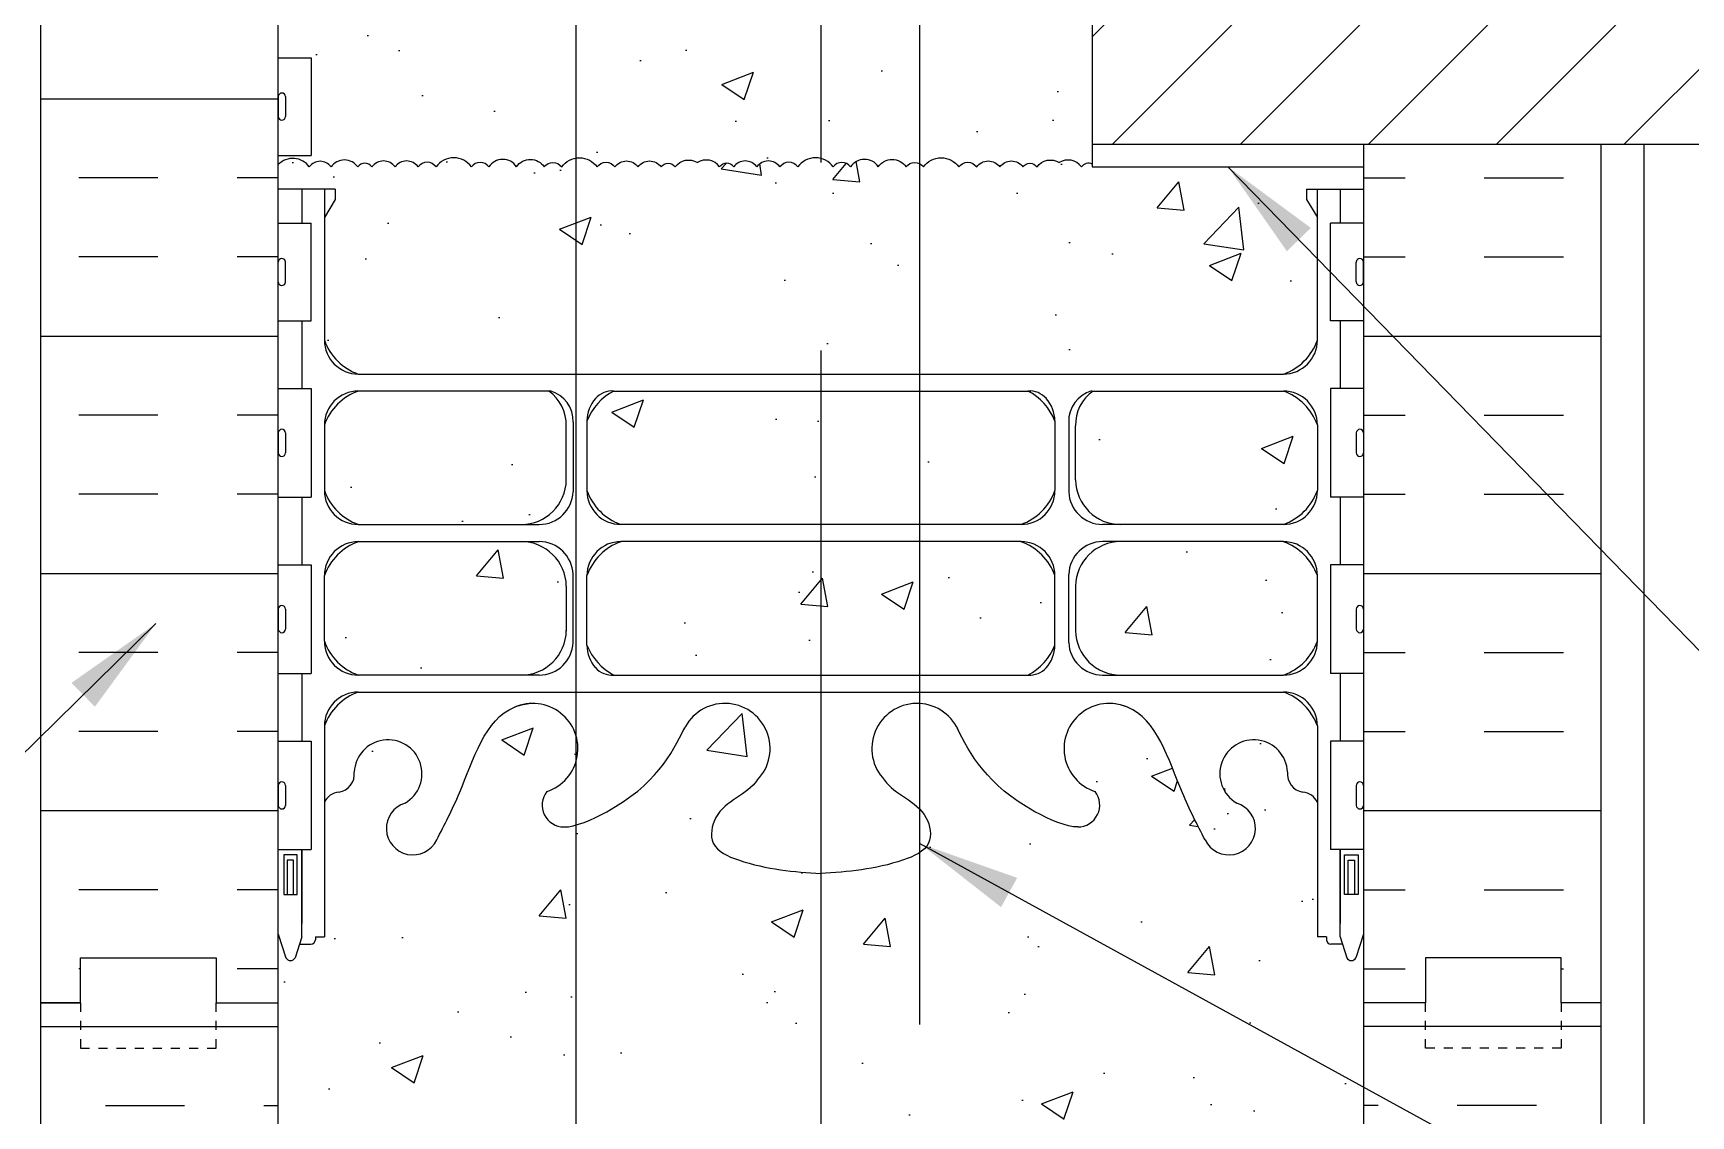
# Model space of a CAD drawing. Header units: inches. Extents: x 253 to 308.2, y 82.2 to 149.8.
# Drawn here: x 271.49 to 289.82, y 121.56 to 133.54 of the extents above; entities that cross this region are included whole.
import ezdxf

# ---------------------------------------------------------------- set-up
doc = ezdxf.new("R2010")
doc.units = ezdxf.units.IN
doc.header["$LTSCALE"] = 0.5
doc.header["$MEASUREMENT"] = 0
doc.linetypes.add('DASHED2', pattern=[0.375, 0.25, -0.125])
for name, color, linetype in [('HATCH', 12, 'Continuous'), ('line25', 2, 'Continuous'), ('LINE3', 3, 'Continuous'), ('LINE50', 5, 'Continuous'), ('LINE9', 9, 'Continuous'), ('TEXT', 4, 'Continuous'), ('Web_Edge', 9, 'Continuous')]:
    doc.layers.add(name, color=color, linetype=linetype)
doc.styles.add('DIM', font='romans.shx', dxfattribs={"width": 0.7})
doc.dimstyles.new('ext_12', dxfattribs={"dimscale": 12, "dimtxt": 0.09375, "dimasz": 0.09375, "dimexe": 0.09375, "dimexo": 0.0625, "dimgap": 0.0625, "dimtad": 1, "dimdec": 1, "dimzin": 3, "dimdsep": 46, "dimlunit": 4, "dimtxsty": 'DIM', "dimcen": 0.09, "dimdle": 0.09375, "dimclrt": 4, "dimadec": 0, "dimazin": 0, "dimtfac": 1, "dimtdec": 1, "dimtmove": 2, "dimatfit": 3, "dimfxl": 1, "dimfrac": 2, "dimtolj": 1, "dimtzin": 0, "dimarcsym": 0})
pattern_1 = [(50, (0, 0), (3.5863, -0.31376), [0.375, -4.125]), (355, (0, 0), (-0.693757, 3.76096), [0.3, -3.3]), (100.4514, (0.299, -0.026), (2.892544, 3.4472), [0.3187, -3.50571]), (46.1842, (0, 1), (5.336207, -0.827596), [0.5625, -6.1875]), (96.6356, (0.4447, 0.931), (4.67331, 4.87059), [0.47805, -5.25857]), (351.1842, (0, 1), (4.67331, 4.87059), [0.45, -4.95]), (21, (0.5, 0.75), (2.984535, -2.013094), [0.375, -4.125]), (326, (0.5, 0.75), (1.216577, 3.62575), [0.3, -3.3]), (71.4514, (0.7487, 0.5822), (4.20111, 1.612656), [0.3187, -3.50571]), (37.5, (0, 0), (0.0607993, 1.6644693), [0, -3.26, 0, -3.35, 0, -3.3125]), (7.5, (0, 0), (1.315348, 1.972059), [0, -1.91, 0, -3.185, 0, -1.2625]), (327.5, (-1.115, 0), (2.669112, -0.1127744), [0, -1.25, 0, -3.9, 0, -5.175]), (317.5, (-1.615, 0), (2.91593, 0.500525), [0, -1.625, 0, -2.59, 0, -3.675])]

msp = doc.modelspace()

# ---------------------------------------------------------------- hatches: boundary and pattern name
at = {"layer": 'HATCH'}
h = msp.add_hatch(dxfattribs=at)
h.set_pattern_fill('INSUL', color=256, scale=7, angle=180, style=0)
h.set_pattern_definition([(180, (281.6202, 122.3078), (-3e-16, -2.625), []), (180, (281.6202, 121.4328), (-3e-16, -2.625), [0.875, -0.875]), (180, (281.6202, 120.5578), (-3e-16, -2.625), [0.875, -0.875])])
h.paths.add_polyline_path([(271.578, 122.808), (272.016, 122.808), (272.016, 123.308), (273.516, 123.308), (273.516, 122.808), (274.203, 122.808), (274.203, 140.808), (273.953, 140.808), (273.516, 140.808), (273.516, 140.308), (272.016, 140.308), (272.016, 140.808), (271.578, 140.808)])
h = msp.add_hatch(dxfattribs=at)
h.set_pattern_fill('AR-CONC', color=256, scale=0.5)
h.set_pattern_definition(pattern_1)
h.paths.add_polyline_path([(283.203, 140.308), (274.749, 140.308, 0.366745), (274.505, 140.097), (274.505, 139.113), (274.568, 139.113), (274.568, 137.913), (274.203, 137.913), (274.203, 137.163), (274.568, 137.163), (274.568, 135.963), (274.203, 135.963), (274.203, 135.213), (274.568, 135.213), (274.568, 134.013), (274.203, 134.013), (274.203, 133.263), (274.568, 133.263), (274.568, 132.183), (274.364, 132.149, -0.244698), (274.546, 132.055, -0.520567), (274.786, 132.055, -0.520567), (275.083, 132.055, -0.520567), (275.239, 132.055, -0.520567), (275.494, 132.055, -0.520567), (275.75, 132.055, -0.520567), (275.948, 132.055, -0.520567), (276.339, 132.055, -0.520567), (276.531, 132.055, -0.53692), (276.838, 132.058, -0.53692), (277.144, 132.055, -0.520567), (277.337, 132.055, -0.520567), (277.728, 132.055, -0.520567), (277.926, 132.055, -0.520567), (278.181, 132.055, -0.520567), (278.437, 132.055, -0.520567), (278.593, 132.055, -0.399573), (278.838, 132.104, -0.399573), (279.083, 132.055, -0.520567), (279.239, 132.055, -0.520567), (279.494, 132.055, -0.520567), (279.75, 132.055, -0.520567), (279.948, 132.055, -0.520567), (280.339, 132.055, -0.520567), (280.531, 132.055, -0.53692), (280.838, 132.058, -0.53692), (281.144, 132.055, -0.520567), (281.337, 132.055, -0.520567), (281.728, 132.055, -0.520567), (281.926, 132.055, -0.520567), (282.181, 132.055, -0.520567), (282.437, 132.055, -0.520567), (282.593, 132.055, -0.399573), (282.838, 132.104, -0.399573), (283.083, 132.055, -0.369172), (283.203, 132.086), (283.203, 132.308), (283.203, 137.308)])
edge = h.paths.add_edge_path()
edge.add_spline(control_points=[(278.696, 107.784), (278.556, 107.501), (278.362, 107.131), (277.777, 106.826), (277.746, 106.81)], knot_values=[0.269029, 0.269029, 0.269029, 0.269029, 1.206485, 1.258119, 1.258119, 1.258119, 1.258119], degree=3, periodic=0)
edge.add_line((277.746, 106.81), (279.051, 106.81))
edge.add_spline(control_points=[(279.051, 106.81), (279.1, 106.889), (279.173, 106.945), (279.249, 106.997)], knot_values=[0.559734, 0.559734, 0.559734, 0.559734, 0.825899, 0.825899, 0.825899, 0.825899], degree=3, periodic=0)
edge.add_line((279.249, 106.997), (279.591, 107.338))
edge.add_arc((279.141, 107.556), 0.5, 334.2283, 514.8293)
edge = h.paths.add_edge_path()
edge.add_spline(control_points=[(276.814, 108.013), (276.488, 107.883), (276.329, 107.323), (276.129, 106.893), (276.089, 106.81)], knot_values=[0.303943, 0.303943, 0.303943, 0.303943, 1.428628, 1.703896, 1.703896, 1.703896, 1.703896], degree=3, periodic=0)
edge.add_line((276.089, 106.81), (277.152, 106.81))
edge.add_arc((277.362, 106.931), 0.242, 141.7673, 209.831, ccw=False)
edge.add_arc((277.016, 107.556), 0.5, 288.2063, 454.7074)
edge.add_spline(control_points=[(276.975, 108.054), (276.918, 108.045), (276.864, 108.033), (276.814, 108.013)], knot_values=[1.703896, 1.703896, 1.703896, 1.703896, 1.875321, 1.875321, 1.875321, 1.875321], degree=3, periodic=0)
h.paths.add_polyline_path([(275.557, 106.953, 1.679912), (274.995, 107.297, -0.886605), (274.782, 107.223, 0.200746), (274.544, 107.354), (274.439, 107.354), (274.439, 107.284), (274.487, 107.284, -0.414214), (274.549, 107.222), (274.549, 107.154, -0.249069), (274.439, 106.947), (274.439, 106.905), (274.349, 106.905, 0.086516), (274.206, 106.81), (275.417, 106.81, -0.171708)])
edge = h.paths.add_edge_path()
edge.add_spline(control_points=[(282.66, 106.81), (282.629, 106.826), (282.045, 107.131), (281.851, 107.501), (281.71, 107.784)], knot_values=[0.269029, 0.269029, 0.269029, 0.269029, 0.320663, 1.258119, 1.258119, 1.258119, 1.258119], degree=3, periodic=0)
edge.add_arc((281.266, 107.556), 0.5, 28.1656, 224.1875)
edge.add_spline(control_points=[(280.907, 107.207), (281.011, 107.049), (281.246, 106.986), (281.355, 106.81)], knot_values=[0.229407, 0.229407, 0.229407, 0.229407, 0.825899, 0.825899, 0.825899, 0.825899], degree=3, periodic=0)
edge.add_line((281.355, 106.81), (282.66, 106.81))
edge = h.paths.add_edge_path()
edge.add_spline(control_points=[(284.317, 106.81), (284.277, 106.893), (284.078, 107.323), (283.918, 107.883), (283.592, 108.013)], knot_values=[0.303943, 0.303943, 0.303943, 0.303943, 0.579211, 1.703896, 1.703896, 1.703896, 1.703896], degree=3, periodic=0)
edge.add_spline(control_points=[(283.592, 108.013), (283.543, 108.033), (283.488, 108.045), (283.432, 108.054)], knot_values=[1.703896, 1.703896, 1.703896, 1.703896, 1.875321, 1.875321, 1.875321, 1.875321], degree=3, periodic=0)
edge.add_arc((283.391, 107.556), 0.5, 85.2926, 251.7937)
edge.add_arc((283.044, 106.931), 0.242, -29.831, 38.2327, ccw=False)
edge.add_line((283.254, 106.81), (284.317, 106.81))
h.paths.add_polyline_path([(285.412, 107.297, 1.679912), (284.849, 106.953, -0.171708), (284.989, 106.81), (286.2, 106.81, 0.086516), (286.057, 106.905), (285.967, 106.905), (285.967, 106.947, -0.249069), (285.857, 107.154), (285.857, 107.222, -0.414214), (285.92, 107.284), (285.967, 107.284), (285.967, 107.354), (285.862, 107.354, 0.200746), (285.624, 107.223, -0.886605)])
edge = h.paths.add_edge_path()
edge.add_spline(control_points=[(280.444, 106.191), (280.363, 106.184), (280.283, 106.178), (280.203, 106.173)], knot_values=[2.13885, 2.13885, 2.13885, 2.13885, 2.389004, 2.389004, 2.389004, 2.389004], degree=3, periodic=0)
edge.add_spline(control_points=[(280.203, 106.173), (280.156, 106.176), (280.11, 106.179), (280.063, 106.183)], knot_values=[2.243479, 2.243479, 2.243479, 2.243479, 2.389004, 2.389004, 2.389004, 2.389004], degree=3, periodic=0)
edge.add_line((280.063, 106.183), (280.063, 105.81))
edge.add_line((280.063, 105.81), (280.444, 106.191))
h = msp.add_hatch(dxfattribs=at)
h.set_pattern_fill('ANSI31', color=256, scale=8, style=0)
h.set_pattern_definition([(45, (193.1861, -18.746), (-0.707107, 0.707107), [])])
h.paths.add_polyline_path([(299.437, 133.808), (283.203, 133.808), (283.203, 132.308), (299.437, 132.308)])
h = msp.add_hatch(dxfattribs=at)
h.set_pattern_fill('AR-CONC', color=256, scale=0.5)
h.set_pattern_definition([(50, (-30.535, 0), (3.5863, -0.31376), [0.375, -4.125]), (355, (-30.535, 0), (-0.693757, 3.76096), [0.3, -3.3]), (100.4514, (-30.236, -0.026), (2.892544, 3.4472), [0.3187, -3.50571]), (46.1842, (-30.535, 1), (5.336207, -0.827596), [0.5625, -6.1875]), (96.6356, (-30.0903, 0.931), (4.67331, 4.87059), [0.47805, -5.25857]), (351.1842, (-30.535, 1), (4.67331, 4.87059), [0.45, -4.95]), (21, (-30.035, 0.75), (2.984535, -2.013094), [0.375, -4.125]), (326, (-30.035, 0.75), (1.216577, 3.62575), [0.3, -3.3]), (71.4514, (-29.7863, 0.5822), (4.201112, 1.612656), [0.3187, -3.50571]), (37.5, (-30.535, 0), (0.0607993, 1.6644693), [0, -3.26, 0, -3.35, 0, -3.3125]), (7.5, (-30.535, 0), (1.315348, 1.972059), [0, -1.91, 0, -3.185, 0, -1.2625]), (327.5, (-31.65, 0), (2.669112, -0.1127744), [0, -1.25, 0, -3.9, 0, -5.175]), (317.5, (-32.15, 0), (2.915931, 0.500525), [0, -1.625, 0, -2.59, 0, -3.675])])
h.paths.add_polyline_path([(285.693, 131.808), (286.203, 131.808), (286.203, 132.058), (283.203, 132.058), (283.203, 132.086, 0.369172), (283.083, 132.055, 0.399573), (282.838, 132.104, 0.399573), (282.593, 132.055, 0.520567), (282.437, 132.055, 0.520567), (282.181, 132.055, 0.520567), (281.926, 132.055, 0.520567), (281.728, 132.055, 0.520567), (281.337, 132.055, 0.520567), (281.144, 132.055, 0.53692), (280.838, 132.058, 0.53692), (280.531, 132.055, 0.520567), (280.339, 132.055, 0.520567), (279.948, 132.055, 0.520567), (279.75, 132.055, 0.520567), (279.494, 132.055, 0.520567), (279.239, 132.055, 0.520567), (279.083, 132.055, 0.399573), (278.838, 132.104, 0.399573), (278.593, 132.055, 0.520567), (278.437, 132.055, 0.520567), (278.181, 132.055, 0.520567), (277.926, 132.055, 0.520567), (277.728, 132.055, 0.520567), (277.337, 132.055, 0.520567), (277.144, 132.055, 0.53692), (276.838, 132.058, 0.53692), (276.531, 132.055, 0.520567), (276.339, 132.055, 0.520567), (275.948, 132.055, 0.520567), (275.75, 132.055, 0.520567), (275.494, 132.055, 0.520567), (275.239, 132.055, 0.520567), (275.083, 132.055, 0.520567), (274.786, 132.055, 0.520567), (274.546, 132.055, 0.472608), (274.203, 132.081), (274.203, 131.808), (274.713, 131.808), (274.713, 130.139, 0.414203), (275.088, 129.764), (285.318, 129.764, 0.414225), (285.693, 130.139)])
h = msp.add_hatch(dxfattribs=at)
h.set_pattern_fill('INSUL', color=256, scale=7, angle=180, style=0)
h.set_pattern_definition([(7e-15, (278.786, 122.3078), (3e-16, -2.625), []), (7e-15, (278.786, 121.4328), (3e-16, -2.625), [0.875, -0.875]), (7e-15, (278.786, 120.5578), (3e-16, -2.625), [0.875, -0.875])])
h.paths.add_polyline_path([(288.828, 132.308), (286.203, 132.308), (286.203, 122.808), (286.891, 122.808), (286.891, 123.308), (288.391, 123.308), (288.391, 122.808), (288.828, 122.808)])
h = msp.add_hatch(dxfattribs=at)
h.set_pattern_fill('AR-CONC', color=256, scale=0.5)
h.set_pattern_definition(pattern_1)
h.paths.add_polyline_path([(276.888, 127.91), (275.088, 127.91, 0.225652), (274.713, 127.535), (274.713, 126.809, 0.225652), (275.088, 126.434), (276.888, 126.434, 0.406005), (277.388, 126.92), (277.388, 127.417, 0.410093)])
h.paths.add_polyline_path([(276.888, 128.1), (275.088, 128.1, -0.414214), (274.713, 128.475), (274.713, 129.201, -0.414214), (275.088, 129.576), (277.194, 129.576, -0.24677), (277.388, 129.191), (277.388, 128.593, -0.410093)])
h.paths.add_polyline_path([(282.791, 129.243, 0.185301), (282.492, 129.576), (277.914, 129.576, 0.185301), (277.616, 129.243), (277.616, 128.475, 0.225652), (277.991, 128.1), (282.416, 128.1, 0.225652), (282.791, 128.475)])
h.paths.add_polyline_path([(282.791, 127.535, 0.225652), (282.416, 127.91), (277.991, 127.91, 0.225652), (277.616, 127.535), (277.616, 126.766, 0.185301), (277.914, 126.434), (282.492, 126.434, 0.185301), (282.791, 126.766)])
h.paths.add_polyline_path([(285.693, 127.535, 0.225652), (285.318, 127.91), (283.518, 127.91, 0.410093), (283.018, 127.417), (283.018, 126.92, 0.406005), (283.518, 126.434), (285.318, 126.434, 0.225652), (285.693, 126.809)])
h.paths.add_polyline_path([(285.693, 129.201, 0.225652), (285.318, 129.576), (283.212, 129.576, 0.24677), (283.018, 129.191), (283.018, 128.593, 0.410093), (283.518, 128.1), (285.318, 128.1, 0.225652), (285.693, 128.475)])
h = msp.add_hatch(dxfattribs=at)
h.set_pattern_fill('AR-CONC', color=256, scale=0.5)
h.set_pattern_definition(pattern_1)
edge = h.paths.add_edge_path()
edge.add_line((285.969, 123.457), (285.843, 123.457))
edge.add_arc((285.843, 123.507), 0.05, 180, 270, ccw=False)
edge.add_line((285.793, 123.507), (285.793, 123.537))
edge.add_line((285.793, 123.537), (285.693, 123.537))
edge.add_line((285.693, 123.537), (285.693, 125.026))
edge.add_arc((285.519, 124.95), 0.19, 23.6297, 85.6939)
edge.add_arc((285.562, 125.337), 0.2, 172.8929, 261.6212, ccw=False)
edge.add_arc((284.989, 125.343), 0.375, 2.9237, 239.8675)
edge.add_arc((284.715, 124.738), 0.293, -154.2016, 73.0731, ccw=False)
edge.add_spline(control_points=[(284.451, 124.61), (284.365, 124.777), (284.112, 125.267), (283.918, 125.948), (283.592, 126.079)], knot_values=[0, 0, 0, 0, 0.579211, 1.703896, 1.703896, 1.703896, 1.703896], degree=3, periodic=0)
edge.add_spline(control_points=[(283.592, 126.079), (283.543, 126.098), (283.488, 126.111), (283.432, 126.119)], knot_values=[1.703896, 1.703896, 1.703896, 1.703896, 1.875321, 1.875321, 1.875321, 1.875321], degree=3, periodic=0)
edge.add_arc((283.391, 125.621), 0.5, 85.2926, 251.7937)
edge.add_arc((283.044, 124.996), 0.242, -90, 38.2327, ccw=False)
edge.add_spline(control_points=[(283.044, 124.754), (282.923, 124.752), (282.104, 125.104), (281.859, 125.551), (281.719, 125.831)], knot_values=[0.038125, 0.038125, 0.038125, 0.038125, 0.320663, 1.237398, 1.237398, 1.237398, 1.237398], degree=3, periodic=0)
edge.add_arc((281.266, 125.621), 0.5, 24.819, 224.1875)
edge.add_spline(control_points=[(280.907, 125.273), (281.015, 125.11), (281.375, 125.019), (281.451, 124.523), (280.903, 124.288), (280.499, 124.259), (280.203, 124.238)], knot_values=[0.229407, 0.229407, 0.229407, 0.229407, 0.844432, 1.128849, 1.464331, 2.389004, 2.389004, 2.389004, 2.389004], degree=3, periodic=0)
edge.add_spline(control_points=[(280.203, 124.238), (279.907, 124.259), (279.503, 124.288), (278.955, 124.523), (279.032, 125.019), (279.391, 125.11), (279.499, 125.273)], knot_values=[0.229407, 0.229407, 0.229407, 0.229407, 1.15408, 1.489562, 1.773979, 2.389004, 2.389004, 2.389004, 2.389004], degree=3, periodic=0)
edge.add_arc((279.141, 125.621), 0.5, 315.8125, 515.181)
edge.add_spline(control_points=[(278.687, 125.831), (278.547, 125.551), (278.302, 125.104), (277.483, 124.752), (277.362, 124.754)], knot_values=[0.038125, 0.038125, 0.038125, 0.038125, 0.95486, 1.237398, 1.237398, 1.237398, 1.237398], degree=3, periodic=0)
edge.add_arc((277.362, 124.996), 0.242, 141.7673, 270, ccw=False)
edge.add_arc((277.016, 125.621), 0.5, 288.2063, 454.7074)
edge.add_spline(control_points=[(276.975, 126.119), (276.918, 126.111), (276.864, 126.098), (276.814, 126.079)], knot_values=[1.703896, 1.703896, 1.703896, 1.703896, 1.875321, 1.875321, 1.875321, 1.875321], degree=3, periodic=0)
edge.add_spline(control_points=[(276.814, 126.079), (276.488, 125.948), (276.294, 125.267), (276.041, 124.777), (275.955, 124.61)], knot_values=[0, 0, 0, 0, 1.124685, 1.703896, 1.703896, 1.703896, 1.703896], degree=3, periodic=0)
edge.add_arc((275.691, 124.738), 0.293, 106.9269, 334.2016, ccw=False)
edge.add_arc((275.417, 125.343), 0.375, 300.1325, 537.0763)
edge.add_arc((274.844, 125.337), 0.2, -81.62, 7.1071, ccw=False)
edge.add_arc((274.887, 124.95), 0.19, 94.3036, 156.3684)
edge.add_line((274.713, 125.026), (274.713, 123.537))
edge.add_line((274.713, 123.537), (274.613, 123.537))
edge.add_line((274.613, 123.537), (274.613, 123.507))
edge.add_arc((274.563, 123.507), 0.05, -90, 0, ccw=False)
edge.add_line((274.563, 123.457), (274.437, 123.457))
edge.add_line((274.437, 123.457), (274.388, 123.307))
edge.add_arc((274.338, 123.333), 0.0567, 208.0725, 331.9275, ccw=False)
edge.add_line((274.288, 123.307), (274.203, 123.567))
edge.add_line((274.203, 123.567), (274.203, 122.808))
edge.add_line((274.203, 122.808), (274.203, 120.808))
edge.add_arc((274.549, 121.169), 0.5, 226.2109, 246.4218)
edge.add_line((274.349, 120.711), (274.439, 120.711))
edge.add_line((274.439, 120.711), (274.439, 120.669))
edge.add_arc((274.299, 120.462), 0.25, 0, 55.9442, ccw=False)
edge.add_line((274.549, 120.462), (274.549, 120.394))
edge.add_arc((274.487, 120.394), 0.0625, -90, 0, ccw=False)
edge.add_line((274.487, 120.332), (274.439, 120.332))
edge.add_line((274.439, 120.332), (274.439, 120.262))
edge.add_line((274.439, 120.262), (274.544, 120.262))
edge.add_arc((274.507, 120.611), 0.352, 276.1291, 321.5331)
edge.add_arc((274.884, 120.343), 0.113, -12.1844, 154.0569, ccw=False)
edge.add_arc((275.369, 120.338), 0.375, 182.9237, 419.8675)
edge.add_arc((275.689, 120.932), 0.3, 27.597, 243.9425, ccw=False)
edge.add_spline(control_points=[(275.955, 121.071), (276.041, 120.904), (276.294, 120.414), (276.488, 119.733), (276.814, 119.603)], knot_values=[0, 0, 0, 0, 0.579211, 1.703896, 1.703896, 1.703896, 1.703896], degree=3, periodic=0)
edge.add_spline(control_points=[(276.814, 119.603), (276.864, 119.583), (276.918, 119.57), (276.975, 119.562)], knot_values=[1.703896, 1.703896, 1.703896, 1.703896, 1.875321, 1.875321, 1.875321, 1.875321], degree=3, periodic=0)
edge.add_arc((277.016, 120.06), 0.5, 265.2926, 431.7937)
edge.add_arc((277.362, 120.685), 0.242, 90, 218.2327, ccw=False)
edge.add_spline(control_points=[(277.362, 120.927), (277.483, 120.929), (278.302, 120.577), (278.547, 120.13), (278.687, 119.85)], knot_values=[0.038125, 0.038125, 0.038125, 0.038125, 0.320663, 1.237398, 1.237398, 1.237398, 1.237398], degree=3, periodic=0)
edge.add_arc((279.141, 120.06), 0.5, 204.819, 404.1875)
edge.add_spline(control_points=[(279.499, 120.409), (279.391, 120.572), (279.032, 120.662), (278.955, 121.158), (279.503, 121.394), (279.907, 121.422), (280.203, 121.443)], knot_values=[0.229407, 0.229407, 0.229407, 0.229407, 0.844432, 1.128849, 1.464331, 2.389004, 2.389004, 2.389004, 2.389004], degree=3, periodic=0)
edge.add_spline(control_points=[(280.203, 121.443), (280.499, 121.422), (280.903, 121.394), (281.451, 121.158), (281.375, 120.662), (281.015, 120.572), (280.907, 120.409)], knot_values=[0.229407, 0.229407, 0.229407, 0.229407, 1.15408, 1.489562, 1.773979, 2.389004, 2.389004, 2.389004, 2.389004], degree=3, periodic=0)
edge.add_arc((281.266, 120.06), 0.5, 135.8125, 335.181)
edge.add_spline(control_points=[(281.719, 119.85), (281.859, 120.13), (282.104, 120.577), (282.923, 120.929), (283.044, 120.927)], knot_values=[0.038125, 0.038125, 0.038125, 0.038125, 0.95486, 1.237398, 1.237398, 1.237398, 1.237398], degree=3, periodic=0)
edge.add_arc((283.044, 120.685), 0.242, -38.2327, 90, ccw=False)
edge.add_arc((283.391, 120.06), 0.5, 108.2063, 274.7074)
edge.add_spline(control_points=[(283.432, 119.562), (283.488, 119.57), (283.543, 119.583), (283.592, 119.603)], knot_values=[1.703896, 1.703896, 1.703896, 1.703896, 1.875321, 1.875321, 1.875321, 1.875321], degree=3, periodic=0)
edge.add_spline(control_points=[(283.592, 119.603), (283.918, 119.733), (284.112, 120.414), (284.365, 120.904), (284.451, 121.071)], knot_values=[0, 0, 0, 0, 1.124685, 1.703896, 1.703896, 1.703896, 1.703896], degree=3, periodic=0)
edge.add_arc((284.717, 120.932), 0.3, -63.9425, 153.0283, ccw=False)
edge.add_arc((285.037, 120.338), 0.375, 120.1325, 357.0763)
edge.add_arc((285.522, 120.343), 0.113, 25.9431, 192.1844, ccw=False)
edge.add_arc((285.9, 120.611), 0.352, 218.4669, 263.8709)
edge.add_line((285.862, 120.262), (285.967, 120.262))
edge.add_line((285.967, 120.262), (285.967, 120.332))
edge.add_line((285.967, 120.332), (285.92, 120.332))
edge.add_arc((285.92, 120.394), 0.0625, 180, 270, ccw=False)
edge.add_line((285.857, 120.394), (285.857, 120.462))
edge.add_arc((286.107, 120.462), 0.25, 124.0558, 180, ccw=False)
edge.add_line((285.967, 120.669), (285.967, 120.711))
edge.add_line((285.967, 120.711), (286.057, 120.711))
edge.add_arc((285.857, 121.169), 0.5, 293.5782, 313.7891)
edge.add_line((286.203, 120.808), (286.203, 123.567))
edge.add_line((286.203, 123.567), (286.118, 123.307))
edge.add_arc((286.068, 123.333), 0.0567, 208.0725, 331.9275, ccw=False)
edge.add_line((286.018, 123.307), (285.969, 123.457))

# ---------------------------------------------------------------- linework, layer by layer
for p, q in [((271.578, 122.548), (274.203, 122.548)), ((288.828, 122.548), (286.203, 122.548)), ((272.292, 121.673), (273.167, 121.673)), ((274.042, 121.673), (274.203, 121.673)), ((286.365, 121.673), (286.203, 121.673)), ((286.365, 121.673), (286.203, 121.673)), ((288.115, 121.673), (287.24, 121.673))]:
    msp.add_line(p, q, dxfattribs=at)
for points in [[(276.838, 132.058, 0.53692), (276.531, 132.055, 0.520567), (276.339, 132.055, 0.520567), (275.948, 132.055, 0.520567), (275.75, 132.055, 0.520567), (275.494, 132.055, 0.520567), (275.239, 132.055, 0.520567), (275.083, 132.055, 0.520567), (274.786, 132.055, 0.520567), (274.546, 132.055, 0.472608), (274.203, 132.081, 0.472608)], [(276.838, 132.058, -0.53692), (277.144, 132.055, -0.520567), (277.337, 132.055, -0.520567), (277.728, 132.055, -0.520567), (277.926, 132.055, -0.520567), (278.181, 132.055, -0.520567), (278.437, 132.055, -0.520567), (278.593, 132.055, -0.399573), (278.838, 132.104, -0.399573)], [(280.838, 132.058, 0.53692), (280.531, 132.055, 0.520567), (280.339, 132.055, 0.520567), (279.948, 132.055, 0.520567), (279.75, 132.055, 0.520567), (279.494, 132.055, 0.520567), (279.239, 132.055, 0.520567), (279.083, 132.055, 0.399573), (278.838, 132.104, 0.399573)], [(280.838, 132.058, -0.53692), (281.144, 132.055, -0.520567), (281.337, 132.055, -0.520567), (281.728, 132.055, -0.520567), (281.926, 132.055, -0.520567), (282.181, 132.055, -0.520567), (282.437, 132.055, -0.520567), (282.593, 132.055, -0.399573), (282.838, 132.104, -0.399573)], [(283.203, 132.086, 0.369172), (283.083, 132.055, 0.399573), (282.838, 132.104)]]:
    msp.add_lwpolyline(points, format="xyb", dxfattribs=at)
at = {"layer": 'line25'}
for p, q in [((274.203, 122.808), (274.203, 140.808)), ((274.203, 133.263), (274.568, 133.263)), ((274.568, 133.263), (274.568, 132.183)), ((274.203, 132.833), (274.203, 132.613)), ((274.203, 132.778), (274.203, 132.778)), ((274.243, 132.873), (274.243, 132.873)), ((274.283, 132.833), (274.283, 132.613)), ((274.203, 132.668), (274.203, 132.668)), ((274.243, 132.573), (274.243, 132.573)), ((274.203, 132.183), (274.568, 132.183)), ((283.203, 132.308), (283.203, 132.058)), ((283.203, 132.308), (299.437, 132.308)), ((286.203, 132.308), (286.203, 106.811)), ((288.808, 132.308), (299.437, 132.308)), ((283.203, 132.058), (286.203, 132.058)), ((274.203, 131.433), (274.568, 131.433)), ((274.568, 130.353), (274.568, 131.433)), ((286.203, 131.433), (285.838, 131.433)), ((285.838, 130.353), (285.838, 131.433)), ((274.203, 130.783), (274.203, 131.003)), ((274.203, 130.948), (274.203, 130.948)), ((274.243, 131.043), (274.243, 131.043)), ((274.283, 130.783), (274.283, 131.003)), ((286.123, 130.783), (286.123, 131.003)), ((286.163, 131.043), (286.163, 131.043)), ((286.203, 130.783), (286.203, 131.003)), ((286.203, 130.948), (286.203, 130.948)), ((274.203, 130.838), (274.203, 130.838)), ((274.243, 130.743), (274.243, 130.743)), ((286.163, 130.743), (286.163, 130.743)), ((286.203, 130.838), (286.203, 130.838)), ((274.203, 130.353), (274.568, 130.353)), ((286.203, 130.353), (285.838, 130.353)), ((274.203, 129.603), (274.568, 129.603)), ((274.568, 129.603), (274.568, 128.403)), ((286.203, 129.603), (285.838, 129.603)), ((285.838, 129.603), (285.838, 128.403)), ((274.203, 129.113), (274.203, 128.893)), ((274.203, 129.058), (274.203, 129.058)), ((274.243, 129.153), (274.243, 129.153)), ((274.283, 129.113), (274.283, 128.893)), ((286.123, 129.113), (286.123, 128.893)), ((286.163, 129.153), (286.163, 129.153)), ((286.203, 129.113), (286.203, 128.893)), ((286.203, 129.058), (286.203, 129.058)), ((274.203, 128.948), (274.203, 128.948)), ((286.203, 128.948), (286.203, 128.948)), ((274.243, 128.853), (274.243, 128.853)), ((286.163, 128.853), (286.163, 128.853)), ((274.203, 128.403), (274.568, 128.403)), ((286.203, 128.403), (285.838, 128.403)), ((274.203, 127.653), (274.568, 127.653)), ((274.568, 127.653), (274.568, 126.453)), ((286.203, 127.653), (285.838, 127.653)), ((285.838, 127.653), (285.838, 126.453)), ((274.203, 127.163), (274.203, 126.943)), ((274.203, 127.108), (274.203, 127.108)), ((274.283, 127.163), (274.283, 126.943)), ((286.123, 127.163), (286.123, 126.943)), ((286.203, 127.163), (286.203, 126.943)), ((286.203, 127.108), (286.203, 127.108)), ((274.203, 126.998), (274.203, 126.998)), ((274.243, 126.903), (274.243, 126.903)), ((286.163, 126.903), (286.163, 126.903)), ((286.203, 126.998), (286.203, 126.998)), ((274.203, 126.453), (274.568, 126.453)), ((286.203, 126.453), (285.838, 126.453)), ((274.203, 125.703), (274.568, 125.703)), ((274.568, 125.703), (274.568, 124.503)), ((286.203, 125.703), (285.838, 125.703)), ((285.838, 125.703), (285.838, 124.503)), ((274.203, 125.213), (274.203, 124.993)), ((274.243, 125.253), (274.243, 125.253)), ((274.283, 125.213), (274.283, 124.993)), ((286.123, 125.213), (286.123, 124.993)), ((286.163, 125.253), (286.163, 125.253)), ((286.203, 125.213), (286.203, 124.993)), ((274.203, 125.158), (274.203, 125.158)), ((274.203, 125.048), (274.203, 125.048)), ((286.203, 125.158), (286.203, 125.158)), ((286.203, 125.048), (286.203, 125.048)), ((274.243, 124.953), (274.243, 124.953)), ((286.163, 124.953), (286.163, 124.953)), ((274.203, 124.503), (274.568, 124.503)), ((286.203, 124.503), (285.838, 124.503)), ((274.203, 106.798), (274.203, 122.808))]:
    msp.add_line(p, q, dxfattribs=at)
msp.add_lwpolyline([(283.203, 140.308), (283.203, 137.308), (283.203, 132.308)], dxfattribs=at)
for centre, start, end in [((274.243, 132.833), 90, 180), ((274.243, 132.833), 0, 90), ((274.243, 132.613), 180, 270), ((274.243, 132.613), 270, 0), ((274.243, 131.003), 90, 180), ((274.243, 131.003), 360, 90), ((286.163, 131.003), 90, 180), ((286.163, 131.003), 0, 90), ((274.243, 130.783), 180, 270), ((274.243, 130.783), 270, 0), ((286.163, 130.783), 180, 270), ((286.163, 130.783), 270, 0), ((274.243, 129.113), 90, 180), ((274.243, 129.113), 0, 90), ((286.163, 129.113), 90, 180), ((286.163, 129.113), 360, 90), ((274.243, 128.893), 180, 270), ((274.243, 128.893), 270, 0), ((286.163, 128.893), 180, 270), ((286.163, 128.893), 270, 0), ((274.243, 127.163), 90, 180), ((274.243, 127.163), 0, 90), ((286.163, 127.163), 90, 180), ((286.163, 127.163), 360, 90), ((274.243, 126.943), 180, 270), ((274.243, 126.943), 270, 0), ((286.163, 126.943), 180, 270), ((286.163, 126.943), 270, 0), ((274.243, 125.213), 90, 180), ((274.243, 125.213), 0, 90), ((286.163, 125.213), 90, 180), ((286.163, 125.213), 360, 90), ((274.243, 124.993), 180, 270), ((274.243, 124.993), 270, 0), ((286.163, 124.993), 180, 270), ((286.163, 124.993), 270, 0)]:
    msp.add_arc(centre, 0.04, start, end, dxfattribs=at)
at = {"layer": 'LINE3'}
for p, q in [((277.492, 148.811), (277.492, 111.309)), ((280.203, 147.956), (280.203, 132.106)), ((281.298, 122.57), (281.298, 135.636)), ((280.203, 130.023), (280.203, 105.951))]:
    msp.add_line(p, q, dxfattribs=at)
at = {"layer": 'LINE50'}
for p, q in [((288.828, 132.308), (288.828, 106.811)), ((271.578, 106.798), (271.578, 122.808))]:
    msp.add_line(p, q, dxfattribs=at)
for points in [[(272.016, 122.808), (271.578, 122.808), (271.578, 140.808), (272.016, 140.808), (272.016, 141.308), (273.516, 141.308), (273.516, 140.808), (273.953, 140.808), (274.203, 140.808)], [(271.578, 122.808), (272.016, 122.808), (272.016, 123.308), (273.516, 123.308), (273.516, 122.808), (274.203, 122.808)], [(271.578, 122.808), (272.016, 122.808), (272.016, 123.308), (273.516, 123.308), (273.516, 122.808), (274.203, 122.808)], [(288.828, 122.808), (288.39, 122.808), (288.39, 123.308), (286.89, 123.308), (286.89, 122.808), (286.203, 122.808)]]:
    msp.add_lwpolyline(points, dxfattribs=at)
at = {"layer": 'LINE9'}
msp.add_line((289.307, 106.811), (289.307, 132.308), dxfattribs=at)
at = {"layer": 'LINE9', "linetype": 'DASHED2', "ltscale": 0.15}
for p, q in [((272.016, 122.808), (272.016, 122.308)), ((273.516, 122.308), (273.516, 122.808)), ((286.89, 122.308), (286.89, 122.808)), ((288.39, 122.808), (288.39, 122.308)), ((272.016, 122.308), (273.516, 122.308)), ((288.39, 122.308), (286.89, 122.308))]:
    msp.add_line(p, q, dxfattribs=at)
at = {"layer": 'Web_Edge'}
for p, q in [((274.833, 131.808), (274.203, 131.808)), ((274.833, 131.808), (274.833, 131.695)), ((274.833, 131.808), (274.833, 131.695)), ((285.573, 131.808), (286.203, 131.808)), ((285.573, 131.808), (286.203, 131.808)), ((285.573, 131.808), (285.573, 131.695)), ((285.573, 131.808), (285.573, 131.695)), ((274.833, 131.695), (274.713, 131.495)), ((274.833, 131.695), (274.713, 131.495)), ((285.573, 131.695), (285.693, 131.495)), ((285.573, 131.695), (285.693, 131.495)), ((277.212, 129.576), (275.088, 129.576)), ((277.914, 129.576), (282.526, 129.576)), ((283.195, 129.576), (285.318, 129.576)), ((277.463, 129.232), (277.463, 128.462)), ((277.616, 129.245), (277.616, 128.475)), ((282.791, 129.245), (282.791, 128.475)), ((282.943, 129.232), (282.943, 128.462)), ((274.713, 129.201), (274.713, 128.475)), ((277.388, 128.593), (277.388, 129.191)), ((283.018, 128.593), (283.018, 129.191)), ((285.693, 129.201), (285.693, 128.475)), ((275.088, 128.1), (277.088, 128.1)), ((282.416, 128.1), (277.991, 128.1)), ((285.318, 128.1), (283.318, 128.1)), ((275.088, 127.91), (277.088, 127.91)), ((282.416, 127.91), (277.991, 127.91)), ((285.318, 127.91), (283.318, 127.91)), ((274.713, 126.809), (274.713, 127.535)), ((277.388, 127.417), (277.388, 126.92)), ((277.463, 126.795), (277.463, 127.548)), ((277.616, 126.765), (277.616, 127.535)), ((282.791, 126.765), (282.791, 127.535)), ((282.943, 126.795), (282.943, 127.548)), ((283.018, 127.417), (283.018, 126.92)), ((285.693, 126.809), (285.693, 127.535)), ((277.088, 126.434), (275.088, 126.434)), ((277.914, 126.434), (282.526, 126.434)), ((283.318, 126.434), (285.318, 126.434)), ((275.088, 126.246), (285.318, 126.246)), ((274.713, 125.871), (274.713, 123.537)), ((285.693, 125.871), (285.693, 123.537)), ((274.463, 123.537), (274.463, 124.503)), ((285.943, 123.537), (285.943, 124.503)), ((274.203, 123.567), (274.288, 123.307)), ((286.203, 123.567), (286.118, 123.307)), ((274.463, 123.537), (274.388, 123.307)), ((274.437, 123.457), (274.563, 123.457)), ((274.613, 123.537), (274.713, 123.537)), ((274.613, 123.537), (274.613, 123.507)), ((274.613, 123.507), (274.613, 123.507)), ((285.793, 123.537), (285.693, 123.537)), ((285.793, 123.537), (285.793, 123.507)), ((285.793, 123.507), (285.793, 123.507)), ((285.969, 123.457), (285.843, 123.457)), ((285.943, 123.537), (286.018, 123.307))]:
    msp.add_line(p, q, dxfattribs=at)
for points in [[(274.463, 131.808), (274.463, 131.433)], [(285.943, 131.808), (285.943, 131.433)], [(274.463, 130.353), (274.463, 129.603)], [(285.943, 130.353), (285.943, 129.603)], [(274.463, 128.403), (274.463, 127.653)], [(285.943, 128.403), (285.943, 127.653)], [(274.463, 126.453), (274.463, 125.703)], [(285.943, 126.453), (285.943, 125.703)], [(274.463, 124.503), (274.463, 123.687)], [(285.943, 124.503), (285.943, 123.687)]]:
    msp.add_lwpolyline(points, dxfattribs=at)
msp.add_lwpolyline([(274.713, 131.808), (274.713, 130.139, 0.414198), (275.088, 129.764), (285.318, 129.764, 0.414198), (285.693, 130.139), (285.693, 131.808)], format="xyb", dxfattribs=at)
for points in [[(274.413, 124.447), (274.263, 124.447), (274.263, 124.007), (274.413, 124.007)], [(274.373, 124.387), (274.303, 124.387), (274.303, 124.007), (274.373, 124.007)], [(285.993, 124.447), (286.143, 124.447), (286.143, 124.007), (285.993, 124.007)], [(286.033, 124.387), (286.103, 124.387), (286.103, 124.007), (286.033, 124.007)]]:
    msp.add_lwpolyline(points, close=True, dxfattribs=at)
for centre, radius, start, end in [((275.295, 130.346), 0.618, 199.5703, 250.431), ((285.111, 130.346), 0.618, 289.569, 340.4297), ((275.295, 128.995), 0.617, 109.5682, 160.4318), ((275.088, 129.201), 0.375, 90, 180), ((276.924, 129.199), 0.464, 358.9928, 54.4406), ((277.117, 129.244), 0.346, 358.053, 74.2116), ((278.199, 129.021), 0.624, 117.0966, 159.0881), ((277.992, 129.245), 0.376, 138.3704, 179.9486), ((277.897, 129.327), 0.25, 86.1209, 138.3704), ((282.509, 129.327), 0.25, 41.6296, 93.8791), ((282.207, 129.021), 0.624, 20.9119, 62.9034), ((282.414, 129.245), 0.376, 0.0514, 41.6296), ((283.289, 129.244), 0.346, 105.7884, 181.947), ((283.482, 129.199), 0.464, 125.5594, 181.0072), ((285.111, 128.995), 0.617, 19.5682, 70.4318), ((285.318, 129.201), 0.375, 360, 90), ((276.888, 128.6), 0.5, 270, 359.1927), ((283.518, 128.6), 0.5, 180.8073, 270), ((275.295, 128.682), 0.617, 199.5682, 250.4318), ((275.088, 128.475), 0.375, 180, 270), ((277.088, 128.475), 0.375, 270, 357.9696), ((278.197, 128.682), 0.617, 199.5682, 250.4318), ((277.991, 128.475), 0.375, 180, 270), ((282.209, 128.682), 0.617, 289.5682, 340.4318), ((282.416, 128.475), 0.375, 270, 360), ((283.318, 128.475), 0.375, 182.0304, 270), ((285.111, 128.682), 0.617, 289.5682, 340.4318), ((285.318, 128.475), 0.375, 270, 0), ((275.295, 127.328), 0.617, 109.5682, 160.4318), ((275.088, 127.535), 0.375, 90, 180), ((276.888, 127.41), 0.5, 0.8073, 90), ((277.088, 127.535), 0.375, 2.0304, 90), ((278.197, 127.328), 0.617, 109.5682, 160.4318), ((277.991, 127.535), 0.375, 90, 180), ((282.209, 127.328), 0.617, 19.5682, 70.4318), ((282.416, 127.535), 0.375, 0, 90), ((283.318, 127.535), 0.375, 90, 177.9696), ((283.518, 127.41), 0.5, 90, 179.1927), ((285.111, 127.328), 0.617, 19.5682, 70.4318), ((285.318, 127.535), 0.375, 360, 90), ((276.888, 126.934), 0.5, 270, 359.1927), ((283.518, 126.934), 0.5, 180.8073, 270), ((275.295, 127.015), 0.617, 199.5682, 250.4318), ((275.088, 126.809), 0.375, 180, 270), ((277.088, 126.809), 0.375, 270, 357.9696), ((278.199, 126.989), 0.624, 200.9119, 242.9034), ((277.992, 126.765), 0.376, 180.0514, 221.6296), ((282.207, 126.989), 0.624, 297.0966, 339.0881), ((282.414, 126.765), 0.376, 318.3704, 359.9486), ((283.318, 126.809), 0.375, 182.0304, 270), ((285.111, 127.015), 0.617, 289.5682, 340.4318), ((285.318, 126.809), 0.375, 270, 0), ((277.897, 126.683), 0.25, 221.6296, 273.8791), ((282.509, 126.683), 0.25, 266.1209, 318.3704), ((275.295, 125.664), 0.618, 109.569, 160.4297), ((275.088, 125.871), 0.375, 90.0009, 179.9979), ((277.016, 125.621), 0.5, 288.2063, 113.7861), ((279.141, 125.621), 0.5, 315.8125, 155.181), ((281.266, 125.621), 0.5, 24.819, 224.1875), ((283.391, 125.621), 0.5, 66.2139, 251.7937), ((285.111, 125.664), 0.618, 19.5703, 70.431), ((285.318, 125.871), 0.375, 0.0021, 89.9991), ((275.417, 125.343), 0.375, 300.1325, 177.0763), ((284.989, 125.343), 0.375, 2.9237, 239.8675), ((274.844, 125.337), 0.2, 278.38, 7.1071), ((285.562, 125.337), 0.2, 172.8929, 261.62), ((274.887, 124.95), 0.19, 94.3036, 156.3684), ((275.691, 124.738), 0.293, 106.9269, 334.2016), ((277.362, 124.996), 0.242, 141.7673, 270), ((283.044, 124.996), 0.242, 270, 38.2327), ((284.715, 124.738), 0.293, 205.7984, 73.0731), ((285.519, 124.95), 0.19, 23.6316, 85.6964), ((274.563, 123.507), 0.05, 270, 0), ((285.843, 123.507), 0.05, 180, 270), ((274.338, 123.333), 0.0567, 208.0725, 331.9275), ((286.068, 123.333), 0.0567, 208.0725, 331.9275)]:
    msp.add_arc(centre, radius, start, end, dxfattribs=at)
for points, knots in [([(275.955, 124.61), (276.041, 124.777), (276.294, 125.267), (276.508, 126.017), (276.918, 126.111), (276.975, 126.119)], [0, 0, 0, 0, 0.579211, 1.703896, 1.875321, 1.875321, 1.875321, 1.875321]), ([(284.451, 124.61), (284.365, 124.777), (284.112, 125.267), (283.898, 126.017), (283.488, 126.111), (283.432, 126.119)], [0, 0, 0, 0, 0.579211, 1.703896, 1.875321, 1.875321, 1.875321, 1.875321]), ([(277.362, 124.754), (277.483, 124.752), (278.316, 125.11), (278.556, 125.566), (278.696, 125.85)], [0.038125, 0.038125, 0.038125, 0.038125, 0.320663, 1.258119, 1.258119, 1.258119, 1.258119]), ([(283.044, 124.754), (282.923, 124.752), (282.09, 125.11), (281.851, 125.566), (281.71, 125.85)], [0.038125, 0.038125, 0.038125, 0.038125, 0.320663, 1.258119, 1.258119, 1.258119, 1.258119]), ([(279.499, 125.273), (279.391, 125.11), (279.032, 125.019), (278.955, 124.523), (279.503, 124.288), (279.907, 124.259), (280.203, 124.238)], [0.229407, 0.229407, 0.229407, 0.229407, 0.844432, 1.128849, 1.464331, 2.389004, 2.389004, 2.389004, 2.389004]), ([(280.907, 125.273), (281.015, 125.11), (281.375, 125.019), (281.451, 124.523), (280.903, 124.288), (280.499, 124.259), (280.203, 124.238)], [0.229407, 0.229407, 0.229407, 0.229407, 0.844432, 1.128849, 1.464331, 2.389004, 2.389004, 2.389004, 2.389004])]:
    msp.add_open_spline(points, degree=3, knots=knots, dxfattribs=at)

# ---------------------------------------------------------------- leaders
at = {"layer": 'TEXT'}
for points in [[(284.703, 132.058), (294.701, 121.789), (297.15, 121.789)], [(281.298, 124.57), (293.229, 118.023), (296.22, 118.023)]]:
    msp.add_leader(points, dimstyle='ext_12', override={"dimgap": 0.0625, "dimtad": 0}, dxfattribs=at)
msp.add_leader([(272.849, 127.004), (269.992, 124.2), (268.596, 124.2)], dimstyle='ext_12', dxfattribs=at)

doc.saveas('drawing.dxf')
